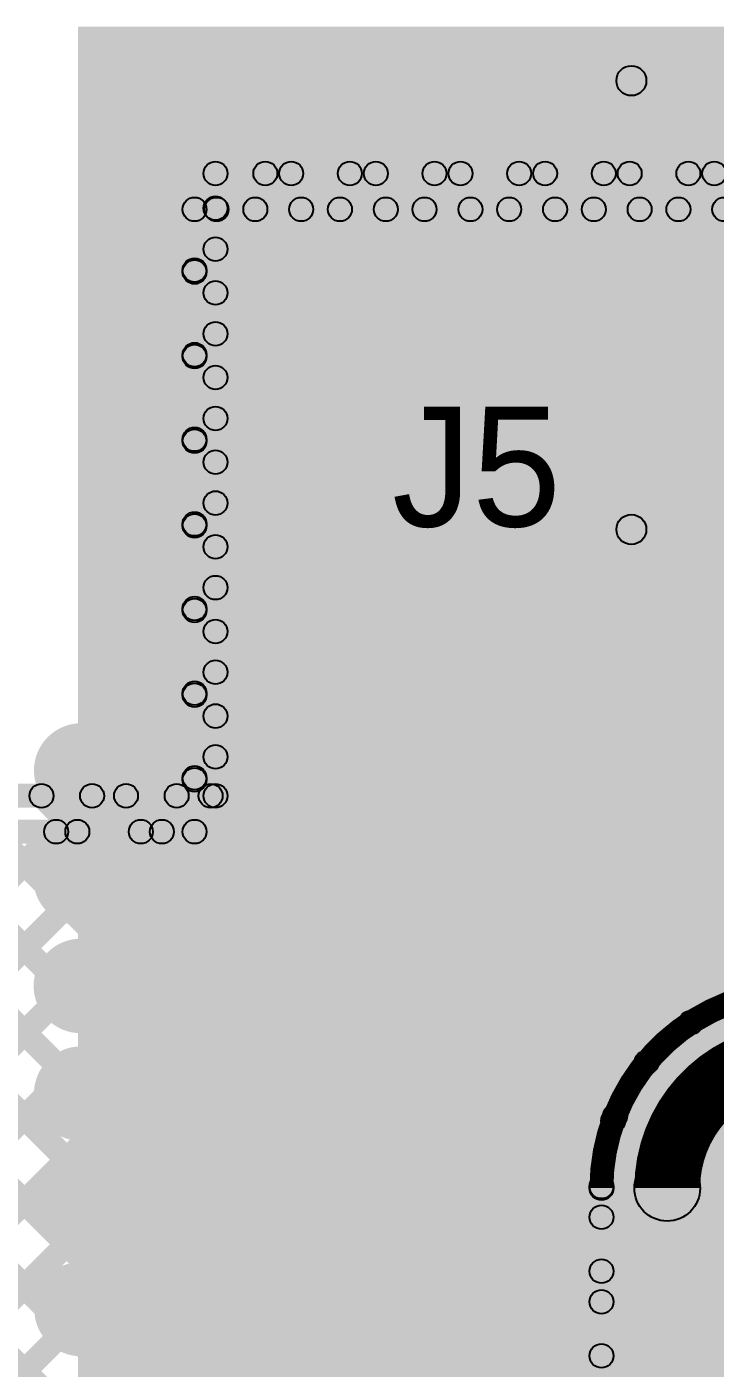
# Model space of a CAD drawing. Header units: millimetres. Extents: x -0.24 to 2.5, y 0 to 2.55.
# Drawn here: x -0.0071 to 0.223, y 2.0607 to 2.509 of the extents above; entities that cross this region are included whole.
import ezdxf

# ---------------------------------------------------------------- set-up
doc = ezdxf.new("R2010")
doc.units = ezdxf.units.MM
doc.header["$MEASUREMENT"] = 0
for name, color, linetype in [('BottomLayer', 5, 'Continuous'), ('BottomSolder', 6, 'Continuous'), ('MultiLayer', 9, 'Continuous'), ('PadHoleLayer', 156, 'Continuous'), ('TopLayer', 1, 'Continuous'), ('TopOverlay', 2, 'Continuous'), ('TopSolder', 216, 'Continuous'), ('ViaHoleLayer', 16, 'Continuous')]:
    doc.layers.add(name, color=color, linetype=linetype)

# ---------------------------------------------------------------- blocks, each defined once
blk = doc.blocks.new('B2B_EH_A_LF__SN__96')
at = {"layer": 'TopOverlay'}
for points in [[(0.151, 0.072), (0.151, 0.062), (-0.148, 0.062), (-0.148, 0.072)], [(0.146, 0.067), (0.156, 0.067), (0.156, -0.083), (0.146, -0.083)], [(0.151, -0.078), (0.151, -0.088), (0.111, -0.088), (0.111, -0.078)]]:
    blk.add_hatch(color=2, dxfattribs=at).paths.add_polyline_path(points)
h = blk.add_hatch(color=2, dxfattribs=at)
edge = h.paths.add_edge_path()
edge.add_arc((0.151, 0.067), 0.005, 0, 360)
h = blk.add_hatch(color=2, dxfattribs=at)
edge = h.paths.add_edge_path()
edge.add_arc((0.151, 0.067), 0.005, 0, 360)
h = blk.add_hatch(color=2, dxfattribs=at)
edge = h.paths.add_edge_path()
edge.add_arc((0.151, -0.083), 0.005, 0, 360)
h = blk.add_hatch(color=2, dxfattribs=at)
edge = h.paths.add_edge_path()
edge.add_arc((0.151, -0.083), 0.005, 0, 360)
for centre in [(0.151, 0.067), (0.151, 0.067), (0.151, -0.083), (0.151, -0.083)]:
    blk.add_circle(centre, 0.005, dxfattribs=at)

msp = doc.modelspace()

# ---------------------------------------------------------------- hatches: boundary and pattern name
at = {"layer": 'BottomLayer'}
for points in [[(0.01, 1.621), (0.332, 1.621), (0.332, 2.509), (0.01, 2.509)], [(-0.16717, 1.95131), (-0.17283, 1.95697), (0.32103, 2.45083), (0.32669, 2.44517)], [(-0.16717, 1.9796), (-0.17283, 1.98525), (0.29275, 2.45083), (0.29841, 2.44517)], [(-0.16717, 2.00788), (-0.17283, 2.01354), (0.26446, 2.45083), (0.27012, 2.44517)], [(0.053, 2.24), (0.045, 2.24), (0.045, 2.448), (0.053, 2.448)], [(0.05183, 2.39658), (0.04617, 2.40224), (0.09476, 2.45083), (0.10042, 2.44517)], [(0.05183, 2.3683), (0.04617, 2.37396), (0.12304, 2.45083), (0.1287, 2.44517)], [(0.05183, 2.42487), (0.04617, 2.43053), (0.06647, 2.45083), (0.07213, 2.44517)], [(0.05183, 2.34002), (0.04617, 2.34567), (0.15133, 2.45083), (0.15698, 2.44517)], [(0.05183, 2.28345), (0.04617, 2.2891), (0.2079, 2.45083), (0.21355, 2.44517)], [(0.05183, 2.31173), (0.04617, 2.31739), (0.17961, 2.45083), (0.18527, 2.44517)], [(0.05183, 2.25516), (0.04617, 2.26082), (0.23618, 2.45083), (0.24184, 2.44517)], [(0.049, 2.444), (0.049, 2.452), (0.338, 2.452), (0.338, 2.444)], [(0.05353, 2.44517), (0.05918, 2.45083), (0.34083, 2.16918), (0.33517, 2.16353)], [(0.08181, 2.44517), (0.08747, 2.45083), (0.34083, 2.19747), (0.33517, 2.19181)], [(0.11009, 2.44517), (0.11575, 2.45083), (0.34083, 2.22575), (0.33517, 2.22009)], [(0.13838, 2.44517), (0.14403, 2.45083), (0.34083, 2.25403), (0.33517, 2.24838)], [(0.16666, 2.44517), (0.17232, 2.45083), (0.34083, 2.28232), (0.33517, 2.27666)], [(0.19494, 2.44517), (0.2006, 2.45083), (0.34083, 2.3106), (0.33517, 2.30495)], [(-0.16717, 1.92303), (-0.17283, 1.92868), (0.33517, 2.43668), (0.34083, 2.43103)], [(0.04617, 2.42424), (0.05183, 2.4299), (0.34083, 2.1409), (0.33517, 2.13524)], [(-0.16717, 1.89474), (-0.17283, 1.9004), (0.33517, 2.4084), (0.34083, 2.40274)], [(0.04617, 2.39596), (0.05183, 2.40161), (0.34083, 2.11261), (0.33517, 2.10696)], [(0.01, 2.304), (0.086, 2.304), (0.086, 2.385), (0.01, 2.385)], [(-0.16717, 1.86646), (-0.17283, 1.87211), (0.33517, 2.38011), (0.34083, 2.37446)], [(0.04617, 2.36767), (0.05183, 2.37333), (0.33283, 2.09233), (0.32717, 2.08667)], [(-0.16717, 1.83817), (-0.17283, 1.84383), (0.33517, 2.35183), (0.34083, 2.34617)], [(0.04617, 2.33939), (0.05183, 2.34505), (0.33283, 2.06405), (0.32717, 2.05839)], [(-0.16717, 1.80989), (-0.17283, 1.81555), (0.33517, 2.32355), (0.34083, 2.31789)], [(0.04617, 2.3111), (0.05183, 2.31676), (0.33283, 2.03576), (0.32717, 2.0301)], [(-0.16717, 1.7816), (-0.17283, 1.78726), (0.33517, 2.29526), (0.34083, 2.2896)], [(0.04617, 2.28282), (0.05183, 2.28848), (0.82977, 1.51053), (0.82412, 1.50487)], [(-0.16717, 1.75332), (-0.17283, 1.75898), (0.33517, 2.26698), (0.34083, 2.26132)], [(0.04617, 2.25454), (0.05183, 2.26019), (0.81147, 1.50055), (0.80582, 1.49489)], [(-0.16717, 2.03616), (-0.17283, 2.04182), (0.02818, 2.24283), (0.03384, 2.23717)], [(-0.16717, 2.06445), (-0.17283, 2.0701), (-0.0001, 2.24283), (0.00555, 2.23717)], [(-0.17, 2.236), (-0.17, 2.244), (0.049, 2.244), (0.049, 2.236)], [(-0.16274, 2.23717), (-0.15708, 2.24283), (0.54892, 1.53683), (0.54326, 1.53117)], [(-0.13445, 2.23717), (-0.1288, 2.24283), (0.5772, 1.53683), (0.57155, 1.53117)], [(-0.10617, 2.23717), (-0.10051, 2.24283), (0.60549, 1.53683), (0.59983, 1.53117)], [(-0.07789, 2.23717), (-0.07223, 2.24283), (0.63424, 1.53636), (0.62858, 1.5307)], [(-0.0496, 2.23717), (-0.04394, 2.24283), (0.76269, 1.43619), (0.75703, 1.43054)], [(-0.02132, 2.23717), (-0.01566, 2.24283), (0.77109, 1.45608), (0.76544, 1.45042)], [(0.00697, 2.23717), (0.01262, 2.24283), (0.78218, 1.47328), (0.77652, 1.46762)], [(0.03525, 2.23717), (0.04091, 2.24283), (0.79566, 1.48808), (0.79, 1.48243)], [(-0.16717, 1.72504), (-0.17283, 1.73069), (0.33517, 2.23869), (0.34083, 2.23304)], [(-0.17283, 2.21898), (-0.16717, 2.22463), (0.52063, 1.53683), (0.51498, 1.53117)], [(-0.16717, 1.69675), (-0.17283, 1.70241), (0.33517, 2.21041), (0.34083, 2.20475)], [(-0.16717, 1.66847), (-0.17283, 1.67412), (0.33517, 2.18212), (0.34083, 2.17647)]]:
    msp.add_hatch(color=5, dxfattribs=at).paths.add_polyline_path(points)
h = msp.add_hatch(color=5, dxfattribs=at)
edge = h.paths.add_edge_path()
edge.add_arc((0.049, 2.448), 0.004, 0, 360)
h = msp.add_hatch(color=5, dxfattribs=at)
edge = h.paths.add_edge_path()
edge.add_arc((0.049, 2.448), 0.004, 0, 360)
h = msp.add_hatch(color=5, dxfattribs=at)
edge = h.paths.add_edge_path()
edge.add_arc((0.05635, 2.448), 0.004, 0, 360)
h = msp.add_hatch(color=5, dxfattribs=at)
edge = h.paths.add_edge_path()
edge.add_arc((0.0693, 2.448), 0.004, 0, 360)
h = msp.add_hatch(color=5, dxfattribs=at)
edge = h.paths.add_edge_path()
edge.add_arc((0.08464, 2.448), 0.004, 0, 360)
h = msp.add_hatch(color=5, dxfattribs=at)
edge = h.paths.add_edge_path()
edge.add_arc((0.11811, 2.42026), 0.03, 0, 360)
h = msp.add_hatch(color=5, dxfattribs=at)
edge = h.paths.add_edge_path()
edge.add_arc((0.09759, 2.448), 0.004, 0, 360)
h = msp.add_hatch(color=5, dxfattribs=at)
edge = h.paths.add_edge_path()
edge.add_arc((0.11292, 2.448), 0.004, 0, 360)
h = msp.add_hatch(color=5, dxfattribs=at)
edge = h.paths.add_edge_path()
edge.add_arc((0.12587, 2.448), 0.004, 0, 360)
h = msp.add_hatch(color=5, dxfattribs=at)
edge = h.paths.add_edge_path()
edge.add_arc((0.1412, 2.448), 0.004, 0, 360)
h = msp.add_hatch(color=5, dxfattribs=at)
edge = h.paths.add_edge_path()
edge.add_arc((0.15416, 2.448), 0.004, 0, 360)
h = msp.add_hatch(color=5, dxfattribs=at)
edge = h.paths.add_edge_path()
edge.add_arc((0.16949, 2.448), 0.004, 0, 360)
h = msp.add_hatch(color=5, dxfattribs=at)
edge = h.paths.add_edge_path()
edge.add_arc((0.18244, 2.448), 0.004, 0, 360)
h = msp.add_hatch(color=5, dxfattribs=at)
edge = h.paths.add_edge_path()
edge.add_arc((0.19777, 2.448), 0.004, 0, 360)
h = msp.add_hatch(color=5, dxfattribs=at)
edge = h.paths.add_edge_path()
edge.add_arc((0.21072, 2.448), 0.004, 0, 360)
h = msp.add_hatch(color=5, dxfattribs=at)
edge = h.paths.add_edge_path()
edge.add_arc((0.22606, 2.448), 0.004, 0, 360)
h = msp.add_hatch(color=5, dxfattribs=at)
edge = h.paths.add_edge_path()
edge.add_arc((0.049, 2.4277), 0.004, 0, 360)
h = msp.add_hatch(color=5, dxfattribs=at)
edge = h.paths.add_edge_path()
edge.add_arc((0.049, 2.42707), 0.004, 0, 360)
h = msp.add_hatch(color=5, dxfattribs=at)
edge = h.paths.add_edge_path()
edge.add_arc((0.049, 2.39941), 0.004, 0, 360)
h = msp.add_hatch(color=5, dxfattribs=at)
edge = h.paths.add_edge_path()
edge.add_arc((0.049, 2.39879), 0.004, 0, 360)
h = msp.add_hatch(color=5, dxfattribs=at)
edge = h.paths.add_edge_path()
edge.add_arc((0.03689, 2.376), 0.01181, 0, 360)
h = msp.add_hatch(color=5, dxfattribs=at)
edge = h.paths.add_edge_path()
edge.add_arc((0.07122, 2.37589), 0.01181, 0, 360)
h = msp.add_hatch(color=5, dxfattribs=at)
edge = h.paths.add_edge_path()
edge.add_arc((0.049, 2.37113), 0.004, 0, 360)
h = msp.add_hatch(color=5, dxfattribs=at)
edge = h.paths.add_edge_path()
edge.add_arc((0.049, 2.3705), 0.004, 0, 360)
h = msp.add_hatch(color=5, dxfattribs=at)
edge = h.paths.add_edge_path()
edge.add_arc((0.03689, 2.34), 0.01181, 0, 360)
h = msp.add_hatch(color=5, dxfattribs=at)
edge = h.paths.add_edge_path()
edge.add_arc((0.07089, 2.34012), 0.01181, 0, 360)
h = msp.add_hatch(color=5, dxfattribs=at)
edge = h.paths.add_edge_path()
edge.add_arc((0.049, 2.34284), 0.004, 0, 360)
h = msp.add_hatch(color=5, dxfattribs=at)
edge = h.paths.add_edge_path()
edge.add_arc((0.049, 2.34222), 0.004, 0, 360)
h = msp.add_hatch(color=5, dxfattribs=at)
edge = h.paths.add_edge_path()
edge.add_arc((0.049, 2.31456), 0.004, 0, 360)
h = msp.add_hatch(color=5, dxfattribs=at)
edge = h.paths.add_edge_path()
edge.add_arc((0.049, 2.31393), 0.004, 0, 360)
h = msp.add_hatch(color=5, dxfattribs=at)
edge = h.paths.add_edge_path()
edge.add_arc((0.037, 2.304), 0.01181, 0, 360)
h = msp.add_hatch(color=5, dxfattribs=at)
edge = h.paths.add_edge_path()
edge.add_arc((0.071, 2.30412), 0.01181, 0, 360)
h = msp.add_hatch(color=5, dxfattribs=at)
edge = h.paths.add_edge_path()
edge.add_arc((0.049, 2.28628), 0.004, 0, 360)
h = msp.add_hatch(color=5, dxfattribs=at)
edge = h.paths.add_edge_path()
edge.add_arc((0.049, 2.28565), 0.004, 0, 360)
h = msp.add_hatch(color=5, dxfattribs=at)
edge = h.paths.add_edge_path()
edge.add_arc((0.01111, 2.26044), 0.01181, 0, 360)
h = msp.add_hatch(color=5, dxfattribs=at)
edge = h.paths.add_edge_path()
edge.add_arc((0.04611, 2.26033), 0.01181, 0, 360)
h = msp.add_hatch(color=5, dxfattribs=at)
edge = h.paths.add_edge_path()
edge.add_arc((0.08111, 2.26022), 0.01181, 0, 360)
h = msp.add_hatch(color=5, dxfattribs=at)
edge = h.paths.add_edge_path()
edge.add_arc((0.11611, 2.2601), 0.01181, 0, 360)
h = msp.add_hatch(color=5, dxfattribs=at)
edge = h.paths.add_edge_path()
edge.add_arc((0.15011, 2.25999), 0.01181, 0, 360)
h = msp.add_hatch(color=5, dxfattribs=at)
edge = h.paths.add_edge_path()
edge.add_arc((0.049, 2.25799), 0.004, 0, 360)
h = msp.add_hatch(color=5, dxfattribs=at)
edge = h.paths.add_edge_path()
edge.add_arc((0.049, 2.25736), 0.004, 0, 360)
h = msp.add_hatch(color=5, dxfattribs=at)
edge = h.paths.add_edge_path()
edge.add_arc((0.00272, 2.24), 0.004, 0, 360)
h = msp.add_hatch(color=5, dxfattribs=at)
edge = h.paths.add_edge_path()
edge.add_arc((0.0098, 2.24), 0.004, 0, 360)
h = msp.add_hatch(color=5, dxfattribs=at)
edge = h.paths.add_edge_path()
edge.add_arc((0.03101, 2.24), 0.004, 0, 360)
h = msp.add_hatch(color=5, dxfattribs=at)
edge = h.paths.add_edge_path()
edge.add_arc((0.03808, 2.24), 0.004, 0, 360)
h = msp.add_hatch(color=5, dxfattribs=at)
edge = h.paths.add_edge_path()
edge.add_arc((0.049, 2.24), 0.004, 0, 360)
h = msp.add_hatch(color=5, dxfattribs=at)
edge = h.paths.add_edge_path()
edge.add_arc((0.049, 2.24), 0.004, 0, 360)
h = msp.add_hatch(color=5, dxfattribs=at)
edge = h.paths.add_edge_path()
edge.add_arc((0.01089, 2.22444), 0.01181, 0, 360)
h = msp.add_hatch(color=5, dxfattribs=at)
edge = h.paths.add_edge_path()
edge.add_arc((0.04589, 2.22433), 0.01181, 0, 360)
h = msp.add_hatch(color=5, dxfattribs=at)
edge = h.paths.add_edge_path()
edge.add_arc((0.08089, 2.22422), 0.01181, 0, 360)
h = msp.add_hatch(color=5, dxfattribs=at)
edge = h.paths.add_edge_path()
edge.add_arc((0.11589, 2.2241), 0.01181, 0, 360)
h = msp.add_hatch(color=5, dxfattribs=at)
edge = h.paths.add_edge_path()
edge.add_arc((0.15011, 2.22399), 0.01181, 0, 360)
h = msp.add_hatch(color=5, dxfattribs=at)
edge = h.paths.add_edge_path()
edge.add_arc((0.011, 2.18844), 0.01181, 0, 360)
h = msp.add_hatch(color=5, dxfattribs=at)
edge = h.paths.add_edge_path()
edge.add_arc((0.046, 2.18833), 0.01181, 0, 360)
h = msp.add_hatch(color=5, dxfattribs=at)
edge = h.paths.add_edge_path()
edge.add_arc((0.081, 2.18822), 0.01181, 0, 360)
h = msp.add_hatch(color=5, dxfattribs=at)
edge = h.paths.add_edge_path()
edge.add_arc((0.116, 2.1881), 0.01181, 0, 360)
h = msp.add_hatch(color=5, dxfattribs=at)
edge = h.paths.add_edge_path()
edge.add_arc((0.15022, 2.18799), 0.01181, 0, 360)
h = msp.add_hatch(color=5, dxfattribs=at)
edge = h.paths.add_edge_path()
edge.add_arc((0.01111, 2.15244), 0.01181, 0, 360)
h = msp.add_hatch(color=5, dxfattribs=at)
edge = h.paths.add_edge_path()
edge.add_arc((0.04611, 2.15233), 0.01181, 0, 360)
h = msp.add_hatch(color=5, dxfattribs=at)
edge = h.paths.add_edge_path()
edge.add_arc((0.08111, 2.15221), 0.01181, 0, 360)
h = msp.add_hatch(color=5, dxfattribs=at)
edge = h.paths.add_edge_path()
edge.add_arc((0.11611, 2.1521), 0.01181, 0, 360)
h = msp.add_hatch(color=5, dxfattribs=at)
edge = h.paths.add_edge_path()
edge.add_arc((0.15022, 2.15199), 0.01181, 0, 360)
h = msp.add_hatch(color=5, dxfattribs=at)
edge = h.paths.add_edge_path()
edge.add_arc((0.01111, 2.11644), 0.01181, 0, 360)
h = msp.add_hatch(color=5, dxfattribs=at)
edge = h.paths.add_edge_path()
edge.add_arc((0.04611, 2.11633), 0.01181, 0, 360)
h = msp.add_hatch(color=5, dxfattribs=at)
edge = h.paths.add_edge_path()
edge.add_arc((0.08111, 2.11621), 0.01181, 0, 360)
h = msp.add_hatch(color=5, dxfattribs=at)
edge = h.paths.add_edge_path()
edge.add_arc((0.11611, 2.1161), 0.01181, 0, 360)
h = msp.add_hatch(color=5, dxfattribs=at)
edge = h.paths.add_edge_path()
edge.add_arc((0.15033, 2.11599), 0.01181, 0, 360)
h = msp.add_hatch(color=5, dxfattribs=at)
edge = h.paths.add_edge_path()
edge.add_arc((0.01122, 2.08044), 0.01181, 0, 360)
h = msp.add_hatch(color=5, dxfattribs=at)
edge = h.paths.add_edge_path()
edge.add_arc((0.04622, 2.08033), 0.01181, 0, 360)
h = msp.add_hatch(color=5, dxfattribs=at)
edge = h.paths.add_edge_path()
edge.add_arc((0.08122, 2.08021), 0.01181, 0, 360)
h = msp.add_hatch(color=5, dxfattribs=at)
edge = h.paths.add_edge_path()
edge.add_arc((0.11622, 2.0801), 0.01181, 0, 360)
h = msp.add_hatch(color=5, dxfattribs=at)
edge = h.paths.add_edge_path()
edge.add_arc((0.15044, 2.07999), 0.01181, 0, 360)
at = {"layer": 'BottomSolder'}
h = msp.add_hatch(color=6, dxfattribs=at)
edge = h.paths.add_edge_path()
edge.add_arc((0.11811, 2.42026), 0.034, 0, 360)
h = msp.add_hatch(color=6, dxfattribs=at)
edge = h.paths.add_edge_path()
edge.add_arc((0.03689, 2.376), 0.01581, 0, 360)
h = msp.add_hatch(color=6, dxfattribs=at)
edge = h.paths.add_edge_path()
edge.add_arc((0.07122, 2.37589), 0.01581, 0, 360)
h = msp.add_hatch(color=6, dxfattribs=at)
edge = h.paths.add_edge_path()
edge.add_arc((0.03689, 2.34), 0.01581, 0, 360)
h = msp.add_hatch(color=6, dxfattribs=at)
edge = h.paths.add_edge_path()
edge.add_arc((0.07089, 2.34012), 0.01581, 0, 360)
h = msp.add_hatch(color=6, dxfattribs=at)
edge = h.paths.add_edge_path()
edge.add_arc((0.037, 2.304), 0.01581, 0, 360)
h = msp.add_hatch(color=6, dxfattribs=at)
edge = h.paths.add_edge_path()
edge.add_arc((0.071, 2.30412), 0.01581, 0, 360)
h = msp.add_hatch(color=6, dxfattribs=at)
edge = h.paths.add_edge_path()
edge.add_arc((0.01111, 2.26044), 0.01581, 0, 360)
h = msp.add_hatch(color=6, dxfattribs=at)
edge = h.paths.add_edge_path()
edge.add_arc((0.04611, 2.26033), 0.01581, 0, 360)
h = msp.add_hatch(color=6, dxfattribs=at)
edge = h.paths.add_edge_path()
edge.add_arc((0.08111, 2.26022), 0.01581, 0, 360)
h = msp.add_hatch(color=6, dxfattribs=at)
edge = h.paths.add_edge_path()
edge.add_arc((0.11611, 2.2601), 0.01581, 0, 360)
h = msp.add_hatch(color=6, dxfattribs=at)
edge = h.paths.add_edge_path()
edge.add_arc((0.15011, 2.25999), 0.01581, 0, 360)
h = msp.add_hatch(color=6, dxfattribs=at)
edge = h.paths.add_edge_path()
edge.add_arc((0.01089, 2.22444), 0.01581, 0, 360)
h = msp.add_hatch(color=6, dxfattribs=at)
edge = h.paths.add_edge_path()
edge.add_arc((0.04589, 2.22433), 0.01581, 0, 360)
h = msp.add_hatch(color=6, dxfattribs=at)
edge = h.paths.add_edge_path()
edge.add_arc((0.08089, 2.22422), 0.01581, 0, 360)
h = msp.add_hatch(color=6, dxfattribs=at)
edge = h.paths.add_edge_path()
edge.add_arc((0.11589, 2.2241), 0.01581, 0, 360)
h = msp.add_hatch(color=6, dxfattribs=at)
edge = h.paths.add_edge_path()
edge.add_arc((0.15011, 2.22399), 0.01581, 0, 360)
h = msp.add_hatch(color=6, dxfattribs=at)
edge = h.paths.add_edge_path()
edge.add_arc((0.011, 2.18844), 0.01581, 0, 360)
h = msp.add_hatch(color=6, dxfattribs=at)
edge = h.paths.add_edge_path()
edge.add_arc((0.046, 2.18833), 0.01581, 0, 360)
h = msp.add_hatch(color=6, dxfattribs=at)
edge = h.paths.add_edge_path()
edge.add_arc((0.081, 2.18822), 0.01581, 0, 360)
h = msp.add_hatch(color=6, dxfattribs=at)
edge = h.paths.add_edge_path()
edge.add_arc((0.116, 2.1881), 0.01581, 0, 360)
h = msp.add_hatch(color=6, dxfattribs=at)
edge = h.paths.add_edge_path()
edge.add_arc((0.15022, 2.18799), 0.01581, 0, 360)
h = msp.add_hatch(color=6, dxfattribs=at)
edge = h.paths.add_edge_path()
edge.add_arc((0.01111, 2.15244), 0.01581, 0, 360)
h = msp.add_hatch(color=6, dxfattribs=at)
edge = h.paths.add_edge_path()
edge.add_arc((0.04611, 2.15233), 0.01581, 0, 360)
h = msp.add_hatch(color=6, dxfattribs=at)
edge = h.paths.add_edge_path()
edge.add_arc((0.08111, 2.15221), 0.01581, 0, 360)
h = msp.add_hatch(color=6, dxfattribs=at)
edge = h.paths.add_edge_path()
edge.add_arc((0.11611, 2.1521), 0.01581, 0, 360)
h = msp.add_hatch(color=6, dxfattribs=at)
edge = h.paths.add_edge_path()
edge.add_arc((0.15022, 2.15199), 0.01581, 0, 360)
h = msp.add_hatch(color=6, dxfattribs=at)
edge = h.paths.add_edge_path()
edge.add_arc((0.01111, 2.11644), 0.01581, 0, 360)
h = msp.add_hatch(color=6, dxfattribs=at)
edge = h.paths.add_edge_path()
edge.add_arc((0.04611, 2.11633), 0.01581, 0, 360)
h = msp.add_hatch(color=6, dxfattribs=at)
edge = h.paths.add_edge_path()
edge.add_arc((0.08111, 2.11621), 0.01581, 0, 360)
h = msp.add_hatch(color=6, dxfattribs=at)
edge = h.paths.add_edge_path()
edge.add_arc((0.11611, 2.1161), 0.01581, 0, 360)
h = msp.add_hatch(color=6, dxfattribs=at)
edge = h.paths.add_edge_path()
edge.add_arc((0.15033, 2.11599), 0.01581, 0, 360)
h = msp.add_hatch(color=6, dxfattribs=at)
edge = h.paths.add_edge_path()
edge.add_arc((0.01122, 2.08044), 0.01581, 0, 360)
h = msp.add_hatch(color=6, dxfattribs=at)
edge = h.paths.add_edge_path()
edge.add_arc((0.04622, 2.08033), 0.01581, 0, 360)
h = msp.add_hatch(color=6, dxfattribs=at)
edge = h.paths.add_edge_path()
edge.add_arc((0.08122, 2.08021), 0.01581, 0, 360)
h = msp.add_hatch(color=6, dxfattribs=at)
edge = h.paths.add_edge_path()
edge.add_arc((0.11622, 2.0801), 0.01581, 0, 360)
h = msp.add_hatch(color=6, dxfattribs=at)
edge = h.paths.add_edge_path()
edge.add_arc((0.15044, 2.07999), 0.01581, 0, 360)
at = {"layer": 'MultiLayer'}
h = msp.add_hatch(color=9, dxfattribs=at)
edge = h.paths.add_edge_path()
edge.add_arc((0.11811, 2.42026), 0.03, 0, 360)
at = {"layer": 'PadHoleLayer'}
h = msp.add_hatch(color=156, dxfattribs=at)
edge = h.paths.add_edge_path()
edge.add_arc((0.11811, 2.42026), 0.03937, 0, 360)
at = {"layer": 'TopLayer'}
for points in [[(-0.16017, 1.95831), (-0.16583, 1.96397), (0.33303, 2.46283), (0.33869, 2.45717)], [(-0.16017, 1.93003), (-0.16583, 1.93568), (0.36132, 2.46283), (0.36697, 2.45717)], [(-0.16017, 1.9866), (-0.16583, 1.99225), (0.30475, 2.46283), (0.31041, 2.45717)], [(-0.16017, 2.01488), (-0.16583, 2.02054), (0.27646, 2.46283), (0.28212, 2.45717)], [(0.05883, 2.26216), (0.05317, 2.26782), (0.24818, 2.46283), (0.25384, 2.45717)], [(0.05883, 2.40358), (0.05317, 2.40924), (0.10676, 2.46283), (0.11242, 2.45717)], [(0.05883, 2.3753), (0.05317, 2.38096), (0.13504, 2.46283), (0.1407, 2.45717)], [(0.05883, 2.43187), (0.05317, 2.43753), (0.07847, 2.46283), (0.08413, 2.45717)], [(0.05883, 2.31873), (0.05317, 2.32439), (0.19161, 2.46283), (0.19727, 2.45717)], [(0.05883, 2.29045), (0.05317, 2.2961), (0.2199, 2.46283), (0.22555, 2.45717)], [(0.05883, 2.34702), (0.05317, 2.35267), (0.16333, 2.46283), (0.16898, 2.45717)], [(0.056, 2.456), (0.056, 2.464), (0.758, 2.464), (0.758, 2.456)], [(0.06981, 2.45717), (0.07547, 2.46283), (0.34847, 2.18983), (0.34281, 2.18417)], [(0.09809, 2.45717), (0.10375, 2.46283), (0.37675, 2.18983), (0.37109, 2.18417)], [(0.12638, 2.45717), (0.13203, 2.46283), (0.40503, 2.18983), (0.39938, 2.18417)], [(0.15466, 2.45717), (0.16032, 2.46283), (0.43332, 2.18983), (0.42766, 2.18417)], [(0.18294, 2.45717), (0.1886, 2.46283), (0.4616, 2.18983), (0.45595, 2.18417)], [(0.21123, 2.45717), (0.21689, 2.46283), (0.48989, 2.18983), (0.48423, 2.18417)], [(0.06, 2.252), (0.052, 2.252), (0.052, 2.46), (0.06, 2.46)], [(0.05317, 2.44553), (0.05883, 2.45118), (0.32018, 2.18983), (0.31453, 2.18417)], [(-0.16017, 1.90174), (-0.16583, 1.9074), (0.35711, 2.43034), (0.36277, 2.42468)], [(0.05317, 2.41724), (0.05883, 2.4229), (0.2919, 2.18983), (0.28624, 2.18417)], [(-0.16017, 1.87346), (-0.16583, 1.87911), (0.35395, 2.39889), (0.3596, 2.39323)], [(0.05317, 2.38896), (0.05883, 2.39461), (0.26361, 2.18983), (0.25796, 2.18417)], [(-0.16017, 1.84517), (-0.16583, 1.85083), (0.36468, 2.38134), (0.37034, 2.37569)], [(-0.16017, 1.81689), (-0.16583, 1.82255), (0.38279, 2.37116), (0.38845, 2.36551)], [(0.05317, 2.36067), (0.05883, 2.36633), (0.23743, 2.18773), (0.23177, 2.18207)], [(0.104, 2.192), (1.195, 2.192), (1.195, 2.355), (0.104, 2.355)], [(0.05317, 2.33239), (0.05883, 2.33805), (0.21781, 2.17907), (0.21215, 2.17341)], [(0.05317, 2.3041), (0.05883, 2.30976), (0.20289, 2.1657), (0.19723, 2.16005)], [(0.05317, 2.27582), (0.05883, 2.28148), (0.19241, 2.14789), (0.18676, 2.14223)], [(-0.163, 2.248), (-0.163, 2.256), (0.056, 2.256), (0.056, 2.248)], [(-0.16017, 2.07145), (-0.16583, 2.0771), (0.0119, 2.25483), (0.01755, 2.24917)], [(-0.16017, 2.04316), (-0.16583, 2.04882), (0.04018, 2.25483), (0.04584, 2.24917)], [(-0.14645, 2.24917), (-0.1408, 2.25483), (0.18783, 1.9262), (0.18217, 1.92055)], [(-0.11817, 2.24917), (-0.11251, 2.25483), (0.18783, 1.95449), (0.18217, 1.94883)], [(-0.08989, 2.24917), (-0.08423, 2.25483), (0.18783, 1.98277), (0.18217, 1.97711)], [(-0.0616, 2.24917), (-0.05594, 2.25483), (0.18783, 2.01106), (0.18217, 2.0054)], [(-0.03332, 2.24917), (-0.02766, 2.25483), (0.18783, 2.03934), (0.18217, 2.03368)], [(-0.00503, 2.24917), (0.00062, 2.25483), (0.18783, 2.06762), (0.18217, 2.06197)], [(0.02325, 2.24917), (0.02891, 2.25483), (0.18783, 2.09591), (0.18217, 2.09025)], [(0.05154, 2.24917), (0.05719, 2.25483), (0.18783, 2.12419), (0.18217, 2.11853)], [(-0.16583, 2.24026), (-0.16017, 2.24592), (0.18783, 1.89792), (0.18217, 1.89226)], [(-0.16583, 2.21198), (-0.16017, 2.21763), (0.18783, 1.86963), (0.18217, 1.86398)], [(-0.16017, 1.7886), (-0.16583, 1.79426), (0.18612, 2.14621), (0.19178, 2.14056)], [(0.189, 1.51803), (0.181, 1.51803), (0.181, 2.12086), (0.189, 2.12086)], [(0.218, 1.512), (0.196, 1.512), (0.196, 2.12086), (0.218, 2.12086)], [(-0.16017, 1.76032), (-0.16583, 1.76598), (0.18217, 2.11398), (0.18783, 2.10832)], [(-0.16017, 1.73204), (-0.16583, 1.73769), (0.18217, 2.08569), (0.18783, 2.08004)]]:
    msp.add_hatch(color=1, dxfattribs=at).paths.add_polyline_path(points)
h = msp.add_hatch(color=1, dxfattribs=at)
edge = h.paths.add_edge_path()
edge.add_arc((0.056, 2.46), 0.004, 0, 360)
h = msp.add_hatch(color=1, dxfattribs=at)
edge = h.paths.add_edge_path()
edge.add_arc((0.056, 2.46), 0.004, 0, 360)
h = msp.add_hatch(color=1, dxfattribs=at)
edge = h.paths.add_edge_path()
edge.add_arc((0.07264, 2.46), 0.004, 0, 360)
h = msp.add_hatch(color=1, dxfattribs=at)
edge = h.paths.add_edge_path()
edge.add_arc((0.0813, 2.46), 0.004, 0, 360)
h = msp.add_hatch(color=1, dxfattribs=at)
edge = h.paths.add_edge_path()
edge.add_arc((0.10092, 2.46), 0.004, 0, 360)
h = msp.add_hatch(color=1, dxfattribs=at)
edge = h.paths.add_edge_path()
edge.add_arc((0.10959, 2.46), 0.004, 0, 360)
h = msp.add_hatch(color=1, dxfattribs=at)
edge = h.paths.add_edge_path()
edge.add_arc((0.1292, 2.46), 0.004, 0, 360)
h = msp.add_hatch(color=1, dxfattribs=at)
edge = h.paths.add_edge_path()
edge.add_arc((0.13787, 2.46), 0.004, 0, 360)
h = msp.add_hatch(color=1, dxfattribs=at)
edge = h.paths.add_edge_path()
edge.add_arc((0.15749, 2.46), 0.004, 0, 360)
h = msp.add_hatch(color=1, dxfattribs=at)
edge = h.paths.add_edge_path()
edge.add_arc((0.16616, 2.46), 0.004, 0, 360)
h = msp.add_hatch(color=1, dxfattribs=at)
edge = h.paths.add_edge_path()
edge.add_arc((0.18577, 2.46), 0.004, 0, 360)
h = msp.add_hatch(color=1, dxfattribs=at)
edge = h.paths.add_edge_path()
edge.add_arc((0.19444, 2.46), 0.004, 0, 360)
h = msp.add_hatch(color=1, dxfattribs=at)
edge = h.paths.add_edge_path()
edge.add_arc((0.21406, 2.46), 0.004, 0, 360)
h = msp.add_hatch(color=1, dxfattribs=at)
edge = h.paths.add_edge_path()
edge.add_arc((0.22272, 2.46), 0.004, 0, 360)
h = msp.add_hatch(color=1, dxfattribs=at)
edge = h.paths.add_edge_path()
edge.add_arc((0.056, 2.44835), 0.004, 0, 360)
h = msp.add_hatch(color=1, dxfattribs=at)
edge = h.paths.add_edge_path()
edge.add_arc((0.11811, 2.42026), 0.03, 0, 360)
h = msp.add_hatch(color=1, dxfattribs=at)
edge = h.paths.add_edge_path()
edge.add_arc((0.056, 2.4347), 0.004, 0, 360)
h = msp.add_hatch(color=1, dxfattribs=at)
edge = h.paths.add_edge_path()
edge.add_arc((0.056, 2.42007), 0.004, 0, 360)
h = msp.add_hatch(color=1, dxfattribs=at)
edge = h.paths.add_edge_path()
edge.add_arc((0.056, 2.40641), 0.004, 0, 360)
h = msp.add_hatch(color=1, dxfattribs=at)
edge = h.paths.add_edge_path()
edge.add_arc((0.056, 2.39179), 0.004, 0, 360)
h = msp.add_hatch(color=1, dxfattribs=at)
edge = h.paths.add_edge_path()
edge.add_arc((0.03689, 2.376), 0.01181, 0, 360)
h = msp.add_hatch(color=1, dxfattribs=at)
edge = h.paths.add_edge_path()
edge.add_arc((0.07122, 2.37589), 0.01181, 0, 360)
h = msp.add_hatch(color=1, dxfattribs=at)
edge = h.paths.add_edge_path()
edge.add_arc((0.056, 2.37813), 0.004, 0, 360)
h = msp.add_hatch(color=1, dxfattribs=at)
edge = h.paths.add_edge_path()
edge.add_arc((0.056, 2.3635), 0.004, 0, 360)
h = msp.add_hatch(color=1, dxfattribs=at)
edge = h.paths.add_edge_path()
edge.add_arc((0.056, 2.34984), 0.004, 0, 360)
h = msp.add_hatch(color=1, dxfattribs=at)
edge = h.paths.add_edge_path()
edge.add_arc((0.03689, 2.34), 0.01181, 0, 360)
h = msp.add_hatch(color=1, dxfattribs=at)
edge = h.paths.add_edge_path()
edge.add_arc((0.07089, 2.34012), 0.01181, 0, 360)
h = msp.add_hatch(color=1, dxfattribs=at)
edge = h.paths.add_edge_path()
edge.add_arc((0.056, 2.33522), 0.004, 0, 360)
h = msp.add_hatch(color=1, dxfattribs=at)
edge = h.paths.add_edge_path()
edge.add_arc((0.056, 2.32156), 0.004, 0, 360)
h = msp.add_hatch(color=1, dxfattribs=at)
edge = h.paths.add_edge_path()
edge.add_arc((0.037, 2.304), 0.01181, 0, 360)
h = msp.add_hatch(color=1, dxfattribs=at)
edge = h.paths.add_edge_path()
edge.add_arc((0.071, 2.30412), 0.01181, 0, 360)
h = msp.add_hatch(color=1, dxfattribs=at)
edge = h.paths.add_edge_path()
edge.add_arc((0.056, 2.30693), 0.004, 0, 360)
h = msp.add_hatch(color=1, dxfattribs=at)
edge = h.paths.add_edge_path()
edge.add_arc((0.056, 2.29328), 0.004, 0, 360)
h = msp.add_hatch(color=1, dxfattribs=at)
edge = h.paths.add_edge_path()
edge.add_arc((0.056, 2.27865), 0.004, 0, 360)
h = msp.add_hatch(color=1, dxfattribs=at)
edge = h.paths.add_edge_path()
edge.add_arc((0.01111, 2.26044), 0.01181, 0, 360)
h = msp.add_hatch(color=1, dxfattribs=at)
edge = h.paths.add_edge_path()
edge.add_arc((0.04611, 2.26033), 0.01181, 0, 360)
h = msp.add_hatch(color=1, dxfattribs=at)
edge = h.paths.add_edge_path()
edge.add_arc((0.056, 2.26499), 0.004, 0, 360)
h = msp.add_hatch(color=1, dxfattribs=at)
edge = h.paths.add_edge_path()
edge.add_arc((0.08111, 2.26022), 0.01181, 0, 360)
h = msp.add_hatch(color=1, dxfattribs=at)
edge = h.paths.add_edge_path()
edge.add_arc((0.11611, 2.2601), 0.01181, 0, 360)
h = msp.add_hatch(color=1, dxfattribs=at)
edge = h.paths.add_edge_path()
edge.add_arc((0.15011, 2.25999), 0.01181, 0, 360)
h = msp.add_hatch(color=1, dxfattribs=at)
edge = h.paths.add_edge_path()
edge.add_arc((-0.0022, 2.252), 0.004, 0, 360)
h = msp.add_hatch(color=1, dxfattribs=at)
edge = h.paths.add_edge_path()
edge.add_arc((0.01472, 2.252), 0.004, 0, 360)
h = msp.add_hatch(color=1, dxfattribs=at)
edge = h.paths.add_edge_path()
edge.add_arc((0.02608, 2.252), 0.004, 0, 360)
h = msp.add_hatch(color=1, dxfattribs=at)
edge = h.paths.add_edge_path()
edge.add_arc((0.04301, 2.252), 0.004, 0, 360)
h = msp.add_hatch(color=1, dxfattribs=at)
edge = h.paths.add_edge_path()
edge.add_arc((0.05436, 2.252), 0.004, 0, 360)
h = msp.add_hatch(color=1, dxfattribs=at)
edge = h.paths.add_edge_path()
edge.add_arc((0.056, 2.252), 0.004, 0, 360)
h = msp.add_hatch(color=1, dxfattribs=at)
edge = h.paths.add_edge_path()
edge.add_arc((0.056, 2.252), 0.004, 0, 360)
h = msp.add_hatch(color=1, dxfattribs=at)
edge = h.paths.add_edge_path()
edge.add_arc((0.01089, 2.22444), 0.01181, 0, 360)
h = msp.add_hatch(color=1, dxfattribs=at)
edge = h.paths.add_edge_path()
edge.add_arc((0.04589, 2.22433), 0.01181, 0, 360)
h = msp.add_hatch(color=1, dxfattribs=at)
edge = h.paths.add_edge_path()
edge.add_arc((0.08089, 2.22422), 0.01181, 0, 360)
h = msp.add_hatch(color=1, dxfattribs=at)
edge = h.paths.add_edge_path()
edge.add_arc((0.11589, 2.2241), 0.01181, 0, 360)
h = msp.add_hatch(color=1, dxfattribs=at)
edge = h.paths.add_edge_path()
edge.add_arc((0.15011, 2.22399), 0.01181, 0, 360)
h = msp.add_hatch(color=1, dxfattribs=at)
edge = h.paths.add_edge_path()
edge.add_arc((0.011, 2.18844), 0.01181, 0, 360)
h = msp.add_hatch(color=1, dxfattribs=at)
edge = h.paths.add_edge_path()
edge.add_arc((0.046, 2.18833), 0.01181, 0, 360)
h = msp.add_hatch(color=1, dxfattribs=at)
edge = h.paths.add_edge_path()
edge.add_arc((0.081, 2.18822), 0.01181, 0, 360)
h = msp.add_hatch(color=1, dxfattribs=at)
edge = h.paths.add_edge_path()
edge.add_arc((0.116, 2.1881), 0.01181, 0, 360)
h = msp.add_hatch(color=1, dxfattribs=at)
edge = h.paths.add_edge_path()
edge.add_arc((0.15022, 2.18799), 0.01181, 0, 360)
h = msp.add_hatch(color=1, dxfattribs=at)
edge = h.paths.add_edge_path()
edge.add_arc((0.21498, 2.17624), 0.004, 0, 360)
h = msp.add_hatch(color=1, dxfattribs=at)
edge = h.paths.add_edge_path()
edge.add_arc((0.20006, 2.16288), 0.004, 0, 360)
h = msp.add_hatch(color=1, dxfattribs=at)
edge = h.paths.add_edge_path()
edge.add_arc((0.01111, 2.15244), 0.01181, 0, 360)
h = msp.add_hatch(color=1, dxfattribs=at)
edge = h.paths.add_edge_path()
edge.add_arc((0.04611, 2.15233), 0.01181, 0, 360)
h = msp.add_hatch(color=1, dxfattribs=at)
edge = h.paths.add_edge_path()
edge.add_arc((0.08111, 2.15221), 0.01181, 0, 360)
h = msp.add_hatch(color=1, dxfattribs=at)
edge = h.paths.add_edge_path()
edge.add_arc((0.11611, 2.1521), 0.01181, 0, 360)
h = msp.add_hatch(color=1, dxfattribs=at)
edge = h.paths.add_edge_path()
edge.add_arc((0.15022, 2.15199), 0.01181, 0, 360)
h = msp.add_hatch(color=1, dxfattribs=at)
edge = h.paths.add_edge_path()
edge.add_arc((0.18959, 2.14506), 0.004, 0, 360)
h = msp.add_hatch(color=1, dxfattribs=at)
edge = h.paths.add_edge_path()
edge.add_arc((0.18895, 2.14339), 0.004, 0, 360)
h = msp.add_hatch(color=1, dxfattribs=at)
edge = h.paths.add_edge_path()
edge.add_arc((0.207, 2.12086), 0.011, 0, 360)
h = msp.add_hatch(color=1, dxfattribs=at)
edge = h.paths.add_edge_path()
edge.add_arc((0.207, 2.12086), 0.011, 0, 360)
h = msp.add_hatch(color=1, dxfattribs=at)
edge = h.paths.add_edge_path()
edge.add_arc((0.01111, 2.11644), 0.01181, 0, 360)
h = msp.add_hatch(color=1, dxfattribs=at)
edge = h.paths.add_edge_path()
edge.add_arc((0.04611, 2.11633), 0.01181, 0, 360)
h = msp.add_hatch(color=1, dxfattribs=at)
edge = h.paths.add_edge_path()
edge.add_arc((0.08111, 2.11621), 0.01181, 0, 360)
h = msp.add_hatch(color=1, dxfattribs=at)
edge = h.paths.add_edge_path()
edge.add_arc((0.11611, 2.1161), 0.01181, 0, 360)
h = msp.add_hatch(color=1, dxfattribs=at)
edge = h.paths.add_edge_path()
edge.add_arc((0.15033, 2.11599), 0.01181, 0, 360)
h = msp.add_hatch(color=1, dxfattribs=at)
edge = h.paths.add_edge_path()
edge.add_arc((0.185, 2.12136), 0.004, 0, 360)
h = msp.add_hatch(color=1, dxfattribs=at)
edge = h.paths.add_edge_path()
edge.add_arc((0.185, 2.12086), 0.004, 0, 360)
h = msp.add_hatch(color=1, dxfattribs=at)
edge = h.paths.add_edge_path()
edge.add_arc((0.185, 2.12086), 0.004, 0, 360)
h = msp.add_hatch(color=1, dxfattribs=at)
edge = h.paths.add_edge_path()
edge.add_arc((0.185, 2.11115), 0.004, 0, 360)
h = msp.add_hatch(color=1, dxfattribs=at)
edge = h.paths.add_edge_path()
edge.add_arc((0.185, 2.09308), 0.004, 0, 360)
h = msp.add_hatch(color=1, dxfattribs=at)
edge = h.paths.add_edge_path()
edge.add_arc((0.01122, 2.08044), 0.01181, 0, 360)
h = msp.add_hatch(color=1, dxfattribs=at)
edge = h.paths.add_edge_path()
edge.add_arc((0.04622, 2.08033), 0.01181, 0, 360)
h = msp.add_hatch(color=1, dxfattribs=at)
edge = h.paths.add_edge_path()
edge.add_arc((0.08122, 2.08021), 0.01181, 0, 360)
h = msp.add_hatch(color=1, dxfattribs=at)
edge = h.paths.add_edge_path()
edge.add_arc((0.11622, 2.0801), 0.01181, 0, 360)
h = msp.add_hatch(color=1, dxfattribs=at)
edge = h.paths.add_edge_path()
edge.add_arc((0.15044, 2.07999), 0.01181, 0, 360)
h = msp.add_hatch(color=1, dxfattribs=at)
edge = h.paths.add_edge_path()
edge.add_arc((0.185, 2.08286), 0.004, 0, 360)
h = msp.add_hatch(color=1, dxfattribs=at)
edge = h.paths.add_edge_path()
edge.add_arc((0.185, 2.0648), 0.004, 0, 360)
at = {"layer": 'TopSolder'}
h = msp.add_hatch(color=216, dxfattribs=at)
edge = h.paths.add_edge_path()
edge.add_arc((0.11811, 2.42026), 0.034, 0, 360)
h = msp.add_hatch(color=216, dxfattribs=at)
edge = h.paths.add_edge_path()
edge.add_arc((0.03689, 2.376), 0.01581, 0, 360)
h = msp.add_hatch(color=216, dxfattribs=at)
edge = h.paths.add_edge_path()
edge.add_arc((0.07122, 2.37589), 0.01581, 0, 360)
h = msp.add_hatch(color=216, dxfattribs=at)
edge = h.paths.add_edge_path()
edge.add_arc((0.03689, 2.34), 0.01581, 0, 360)
h = msp.add_hatch(color=216, dxfattribs=at)
edge = h.paths.add_edge_path()
edge.add_arc((0.07089, 2.34012), 0.01581, 0, 360)
h = msp.add_hatch(color=216, dxfattribs=at)
edge = h.paths.add_edge_path()
edge.add_arc((0.037, 2.304), 0.01581, 0, 360)
h = msp.add_hatch(color=216, dxfattribs=at)
edge = h.paths.add_edge_path()
edge.add_arc((0.071, 2.30412), 0.01581, 0, 360)
h = msp.add_hatch(color=216, dxfattribs=at)
edge = h.paths.add_edge_path()
edge.add_arc((0.01111, 2.26044), 0.01581, 0, 360)
h = msp.add_hatch(color=216, dxfattribs=at)
edge = h.paths.add_edge_path()
edge.add_arc((0.04611, 2.26033), 0.01581, 0, 360)
h = msp.add_hatch(color=216, dxfattribs=at)
edge = h.paths.add_edge_path()
edge.add_arc((0.08111, 2.26022), 0.01581, 0, 360)
h = msp.add_hatch(color=216, dxfattribs=at)
edge = h.paths.add_edge_path()
edge.add_arc((0.11611, 2.2601), 0.01581, 0, 360)
h = msp.add_hatch(color=216, dxfattribs=at)
edge = h.paths.add_edge_path()
edge.add_arc((0.15011, 2.25999), 0.01581, 0, 360)
h = msp.add_hatch(color=216, dxfattribs=at)
edge = h.paths.add_edge_path()
edge.add_arc((0.01089, 2.22444), 0.01581, 0, 360)
h = msp.add_hatch(color=216, dxfattribs=at)
edge = h.paths.add_edge_path()
edge.add_arc((0.04589, 2.22433), 0.01581, 0, 360)
h = msp.add_hatch(color=216, dxfattribs=at)
edge = h.paths.add_edge_path()
edge.add_arc((0.08089, 2.22422), 0.01581, 0, 360)
h = msp.add_hatch(color=216, dxfattribs=at)
edge = h.paths.add_edge_path()
edge.add_arc((0.11589, 2.2241), 0.01581, 0, 360)
h = msp.add_hatch(color=216, dxfattribs=at)
edge = h.paths.add_edge_path()
edge.add_arc((0.15011, 2.22399), 0.01581, 0, 360)
h = msp.add_hatch(color=216, dxfattribs=at)
edge = h.paths.add_edge_path()
edge.add_arc((0.011, 2.18844), 0.01581, 0, 360)
h = msp.add_hatch(color=216, dxfattribs=at)
edge = h.paths.add_edge_path()
edge.add_arc((0.046, 2.18833), 0.01581, 0, 360)
h = msp.add_hatch(color=216, dxfattribs=at)
edge = h.paths.add_edge_path()
edge.add_arc((0.081, 2.18822), 0.01581, 0, 360)
h = msp.add_hatch(color=216, dxfattribs=at)
edge = h.paths.add_edge_path()
edge.add_arc((0.116, 2.1881), 0.01581, 0, 360)
h = msp.add_hatch(color=216, dxfattribs=at)
edge = h.paths.add_edge_path()
edge.add_arc((0.15022, 2.18799), 0.01581, 0, 360)
h = msp.add_hatch(color=216, dxfattribs=at)
edge = h.paths.add_edge_path()
edge.add_arc((0.01111, 2.15244), 0.01581, 0, 360)
h = msp.add_hatch(color=216, dxfattribs=at)
edge = h.paths.add_edge_path()
edge.add_arc((0.04611, 2.15233), 0.01581, 0, 360)
h = msp.add_hatch(color=216, dxfattribs=at)
edge = h.paths.add_edge_path()
edge.add_arc((0.08111, 2.15221), 0.01581, 0, 360)
h = msp.add_hatch(color=216, dxfattribs=at)
edge = h.paths.add_edge_path()
edge.add_arc((0.11611, 2.1521), 0.01581, 0, 360)
h = msp.add_hatch(color=216, dxfattribs=at)
edge = h.paths.add_edge_path()
edge.add_arc((0.15022, 2.15199), 0.01581, 0, 360)
h = msp.add_hatch(color=216, dxfattribs=at)
edge = h.paths.add_edge_path()
edge.add_arc((0.01111, 2.11644), 0.01581, 0, 360)
h = msp.add_hatch(color=216, dxfattribs=at)
edge = h.paths.add_edge_path()
edge.add_arc((0.04611, 2.11633), 0.01581, 0, 360)
h = msp.add_hatch(color=216, dxfattribs=at)
edge = h.paths.add_edge_path()
edge.add_arc((0.08111, 2.11621), 0.01581, 0, 360)
h = msp.add_hatch(color=216, dxfattribs=at)
edge = h.paths.add_edge_path()
edge.add_arc((0.11611, 2.1161), 0.01581, 0, 360)
h = msp.add_hatch(color=216, dxfattribs=at)
edge = h.paths.add_edge_path()
edge.add_arc((0.15033, 2.11599), 0.01581, 0, 360)
h = msp.add_hatch(color=216, dxfattribs=at)
edge = h.paths.add_edge_path()
edge.add_arc((0.01122, 2.08044), 0.01581, 0, 360)
h = msp.add_hatch(color=216, dxfattribs=at)
edge = h.paths.add_edge_path()
edge.add_arc((0.04622, 2.08033), 0.01581, 0, 360)
h = msp.add_hatch(color=216, dxfattribs=at)
edge = h.paths.add_edge_path()
edge.add_arc((0.08122, 2.08021), 0.01581, 0, 360)
h = msp.add_hatch(color=216, dxfattribs=at)
edge = h.paths.add_edge_path()
edge.add_arc((0.11622, 2.0801), 0.01581, 0, 360)
h = msp.add_hatch(color=216, dxfattribs=at)
edge = h.paths.add_edge_path()
edge.add_arc((0.15044, 2.07999), 0.01581, 0, 360)
at = {"layer": 'ViaHoleLayer'}
h = msp.add_hatch(color=16, dxfattribs=at)
edge = h.paths.add_edge_path()
edge.add_arc((0.03689, 2.376), 0.00787, 0, 360)
h = msp.add_hatch(color=16, dxfattribs=at)
edge = h.paths.add_edge_path()
edge.add_arc((0.07122, 2.37589), 0.00787, 0, 360)
h = msp.add_hatch(color=16, dxfattribs=at)
edge = h.paths.add_edge_path()
edge.add_arc((0.03689, 2.34), 0.00787, 0, 360)
h = msp.add_hatch(color=16, dxfattribs=at)
edge = h.paths.add_edge_path()
edge.add_arc((0.07089, 2.34012), 0.00787, 0, 360)
h = msp.add_hatch(color=16, dxfattribs=at)
edge = h.paths.add_edge_path()
edge.add_arc((0.037, 2.304), 0.00787, 0, 360)
h = msp.add_hatch(color=16, dxfattribs=at)
edge = h.paths.add_edge_path()
edge.add_arc((0.071, 2.30412), 0.00787, 0, 360)
h = msp.add_hatch(color=16, dxfattribs=at)
edge = h.paths.add_edge_path()
edge.add_arc((0.01111, 2.26044), 0.00787, 0, 360)
h = msp.add_hatch(color=16, dxfattribs=at)
edge = h.paths.add_edge_path()
edge.add_arc((0.04611, 2.26033), 0.00787, 0, 360)
h = msp.add_hatch(color=16, dxfattribs=at)
edge = h.paths.add_edge_path()
edge.add_arc((0.08111, 2.26022), 0.00787, 0, 360)
h = msp.add_hatch(color=16, dxfattribs=at)
edge = h.paths.add_edge_path()
edge.add_arc((0.11611, 2.2601), 0.00787, 0, 360)
h = msp.add_hatch(color=16, dxfattribs=at)
edge = h.paths.add_edge_path()
edge.add_arc((0.15011, 2.25999), 0.00787, 0, 360)
h = msp.add_hatch(color=16, dxfattribs=at)
edge = h.paths.add_edge_path()
edge.add_arc((0.01089, 2.22444), 0.00787, 0, 360)
h = msp.add_hatch(color=16, dxfattribs=at)
edge = h.paths.add_edge_path()
edge.add_arc((0.04589, 2.22433), 0.00787, 0, 360)
h = msp.add_hatch(color=16, dxfattribs=at)
edge = h.paths.add_edge_path()
edge.add_arc((0.08089, 2.22422), 0.00787, 0, 360)
h = msp.add_hatch(color=16, dxfattribs=at)
edge = h.paths.add_edge_path()
edge.add_arc((0.11589, 2.2241), 0.00787, 0, 360)
h = msp.add_hatch(color=16, dxfattribs=at)
edge = h.paths.add_edge_path()
edge.add_arc((0.15011, 2.22399), 0.00787, 0, 360)
h = msp.add_hatch(color=16, dxfattribs=at)
edge = h.paths.add_edge_path()
edge.add_arc((0.011, 2.18844), 0.00787, 0, 360)
h = msp.add_hatch(color=16, dxfattribs=at)
edge = h.paths.add_edge_path()
edge.add_arc((0.046, 2.18833), 0.00787, 0, 360)
h = msp.add_hatch(color=16, dxfattribs=at)
edge = h.paths.add_edge_path()
edge.add_arc((0.081, 2.18822), 0.00787, 0, 360)
h = msp.add_hatch(color=16, dxfattribs=at)
edge = h.paths.add_edge_path()
edge.add_arc((0.116, 2.1881), 0.00787, 0, 360)
h = msp.add_hatch(color=16, dxfattribs=at)
edge = h.paths.add_edge_path()
edge.add_arc((0.15022, 2.18799), 0.00787, 0, 360)
h = msp.add_hatch(color=16, dxfattribs=at)
edge = h.paths.add_edge_path()
edge.add_arc((0.01111, 2.15244), 0.00787, 0, 360)
h = msp.add_hatch(color=16, dxfattribs=at)
edge = h.paths.add_edge_path()
edge.add_arc((0.04611, 2.15233), 0.00787, 0, 360)
h = msp.add_hatch(color=16, dxfattribs=at)
edge = h.paths.add_edge_path()
edge.add_arc((0.08111, 2.15221), 0.00787, 0, 360)
h = msp.add_hatch(color=16, dxfattribs=at)
edge = h.paths.add_edge_path()
edge.add_arc((0.11611, 2.1521), 0.00787, 0, 360)
h = msp.add_hatch(color=16, dxfattribs=at)
edge = h.paths.add_edge_path()
edge.add_arc((0.15022, 2.15199), 0.00787, 0, 360)
h = msp.add_hatch(color=16, dxfattribs=at)
edge = h.paths.add_edge_path()
edge.add_arc((0.01111, 2.11644), 0.00787, 0, 360)
h = msp.add_hatch(color=16, dxfattribs=at)
edge = h.paths.add_edge_path()
edge.add_arc((0.04611, 2.11633), 0.00787, 0, 360)
h = msp.add_hatch(color=16, dxfattribs=at)
edge = h.paths.add_edge_path()
edge.add_arc((0.08111, 2.11621), 0.00787, 0, 360)
h = msp.add_hatch(color=16, dxfattribs=at)
edge = h.paths.add_edge_path()
edge.add_arc((0.11611, 2.1161), 0.00787, 0, 360)
h = msp.add_hatch(color=16, dxfattribs=at)
edge = h.paths.add_edge_path()
edge.add_arc((0.15033, 2.11599), 0.00787, 0, 360)
h = msp.add_hatch(color=16, dxfattribs=at)
edge = h.paths.add_edge_path()
edge.add_arc((0.01122, 2.08044), 0.00787, 0, 360)
h = msp.add_hatch(color=16, dxfattribs=at)
edge = h.paths.add_edge_path()
edge.add_arc((0.04622, 2.08033), 0.00787, 0, 360)
h = msp.add_hatch(color=16, dxfattribs=at)
edge = h.paths.add_edge_path()
edge.add_arc((0.08122, 2.08021), 0.00787, 0, 360)
h = msp.add_hatch(color=16, dxfattribs=at)
edge = h.paths.add_edge_path()
edge.add_arc((0.11622, 2.0801), 0.00787, 0, 360)
h = msp.add_hatch(color=16, dxfattribs=at)
edge = h.paths.add_edge_path()
edge.add_arc((0.15044, 2.07999), 0.00787, 0, 360)

# ---------------------------------------------------------------- linework, layer by layer
at = {"layer": 'BottomLayer'}
for centre in [(0.049, 2.448), (0.049, 2.448), (0.05635, 2.448), (0.0693, 2.448), (0.08464, 2.448), (0.09759, 2.448), (0.11292, 2.448), (0.12587, 2.448), (0.1412, 2.448), (0.15416, 2.448), (0.16949, 2.448), (0.18244, 2.448), (0.19777, 2.448), (0.21072, 2.448), (0.22606, 2.448), (0.049, 2.4277), (0.049, 2.42707), (0.049, 2.39941), (0.049, 2.39879), (0.049, 2.37113), (0.049, 2.3705), (0.049, 2.34284), (0.049, 2.34222), (0.049, 2.31456), (0.049, 2.31393), (0.049, 2.28628), (0.049, 2.28565), (0.049, 2.25799), (0.049, 2.25736), (0.00272, 2.24), (0.0098, 2.24), (0.03101, 2.24), (0.03808, 2.24), (0.049, 2.24), (0.049, 2.24)]:
    msp.add_circle(centre, 0.004, dxfattribs=at)
at = {"layer": 'TopLayer'}
for points, const_width in [([(0.185, 2.12086, -0.414214), (0.25114, 2.187)], 0.008), ([(0.207, 2.12086, -0.414214), (0.25114, 2.165)], 0.022)]:
    msp.add_lwpolyline(points, format="xyb", dxfattribs=dict(at, const_width=const_width))
for centre, radius in [((0.056, 2.46), 0.004), ((0.056, 2.46), 0.004), ((0.07264, 2.46), 0.004), ((0.0813, 2.46), 0.004), ((0.10092, 2.46), 0.004), ((0.10959, 2.46), 0.004), ((0.1292, 2.46), 0.004), ((0.13787, 2.46), 0.004), ((0.15749, 2.46), 0.004), ((0.16616, 2.46), 0.004), ((0.18577, 2.46), 0.004), ((0.19444, 2.46), 0.004), ((0.21406, 2.46), 0.004), ((0.22272, 2.46), 0.004), ((0.056, 2.44835), 0.004), ((0.056, 2.4347), 0.004), ((0.056, 2.42007), 0.004), ((0.056, 2.40641), 0.004), ((0.056, 2.39179), 0.004), ((0.056, 2.37813), 0.004), ((0.056, 2.3635), 0.004), ((0.056, 2.34984), 0.004), ((0.056, 2.33522), 0.004), ((0.056, 2.32156), 0.004), ((0.056, 2.30693), 0.004), ((0.056, 2.29328), 0.004), ((0.056, 2.27865), 0.004), ((0.056, 2.26499), 0.004), ((-0.0022, 2.252), 0.004), ((0.01472, 2.252), 0.004), ((0.02608, 2.252), 0.004), ((0.04301, 2.252), 0.004), ((0.05436, 2.252), 0.004), ((0.056, 2.252), 0.004), ((0.056, 2.252), 0.004), ((0.21498, 2.17624), 0.004), ((0.20006, 2.16288), 0.004), ((0.18959, 2.14506), 0.004), ((0.18895, 2.14339), 0.004), ((0.207, 2.12086), 0.011), ((0.207, 2.12086), 0.011), ((0.185, 2.12136), 0.004), ((0.185, 2.12086), 0.004), ((0.185, 2.12086), 0.004), ((0.185, 2.11115), 0.004), ((0.185, 2.09308), 0.004), ((0.185, 2.08286), 0.004), ((0.185, 2.0648), 0.004)]:
    msp.add_circle(centre, radius, dxfattribs=at)

# ---------------------------------------------------------------- block references
at = {"rotation": 180}
msp.add_blockref('B2B_EH_A_LF__SN__96', (0.346, 2.408), dxfattribs=at)

# ---------------------------------------------------------------- texts
at = {"layer": 'TopOverlay'}
msp.add_text('J5', height=0.04, dxfattribs=at).set_placement((0.115, 2.342))
msp.add_text('# >> 0.1uf', height=0.08, rotation=360, dxfattribs=at).set_placement((-0.236, 1.99002))

doc.saveas('drawing.dxf')
